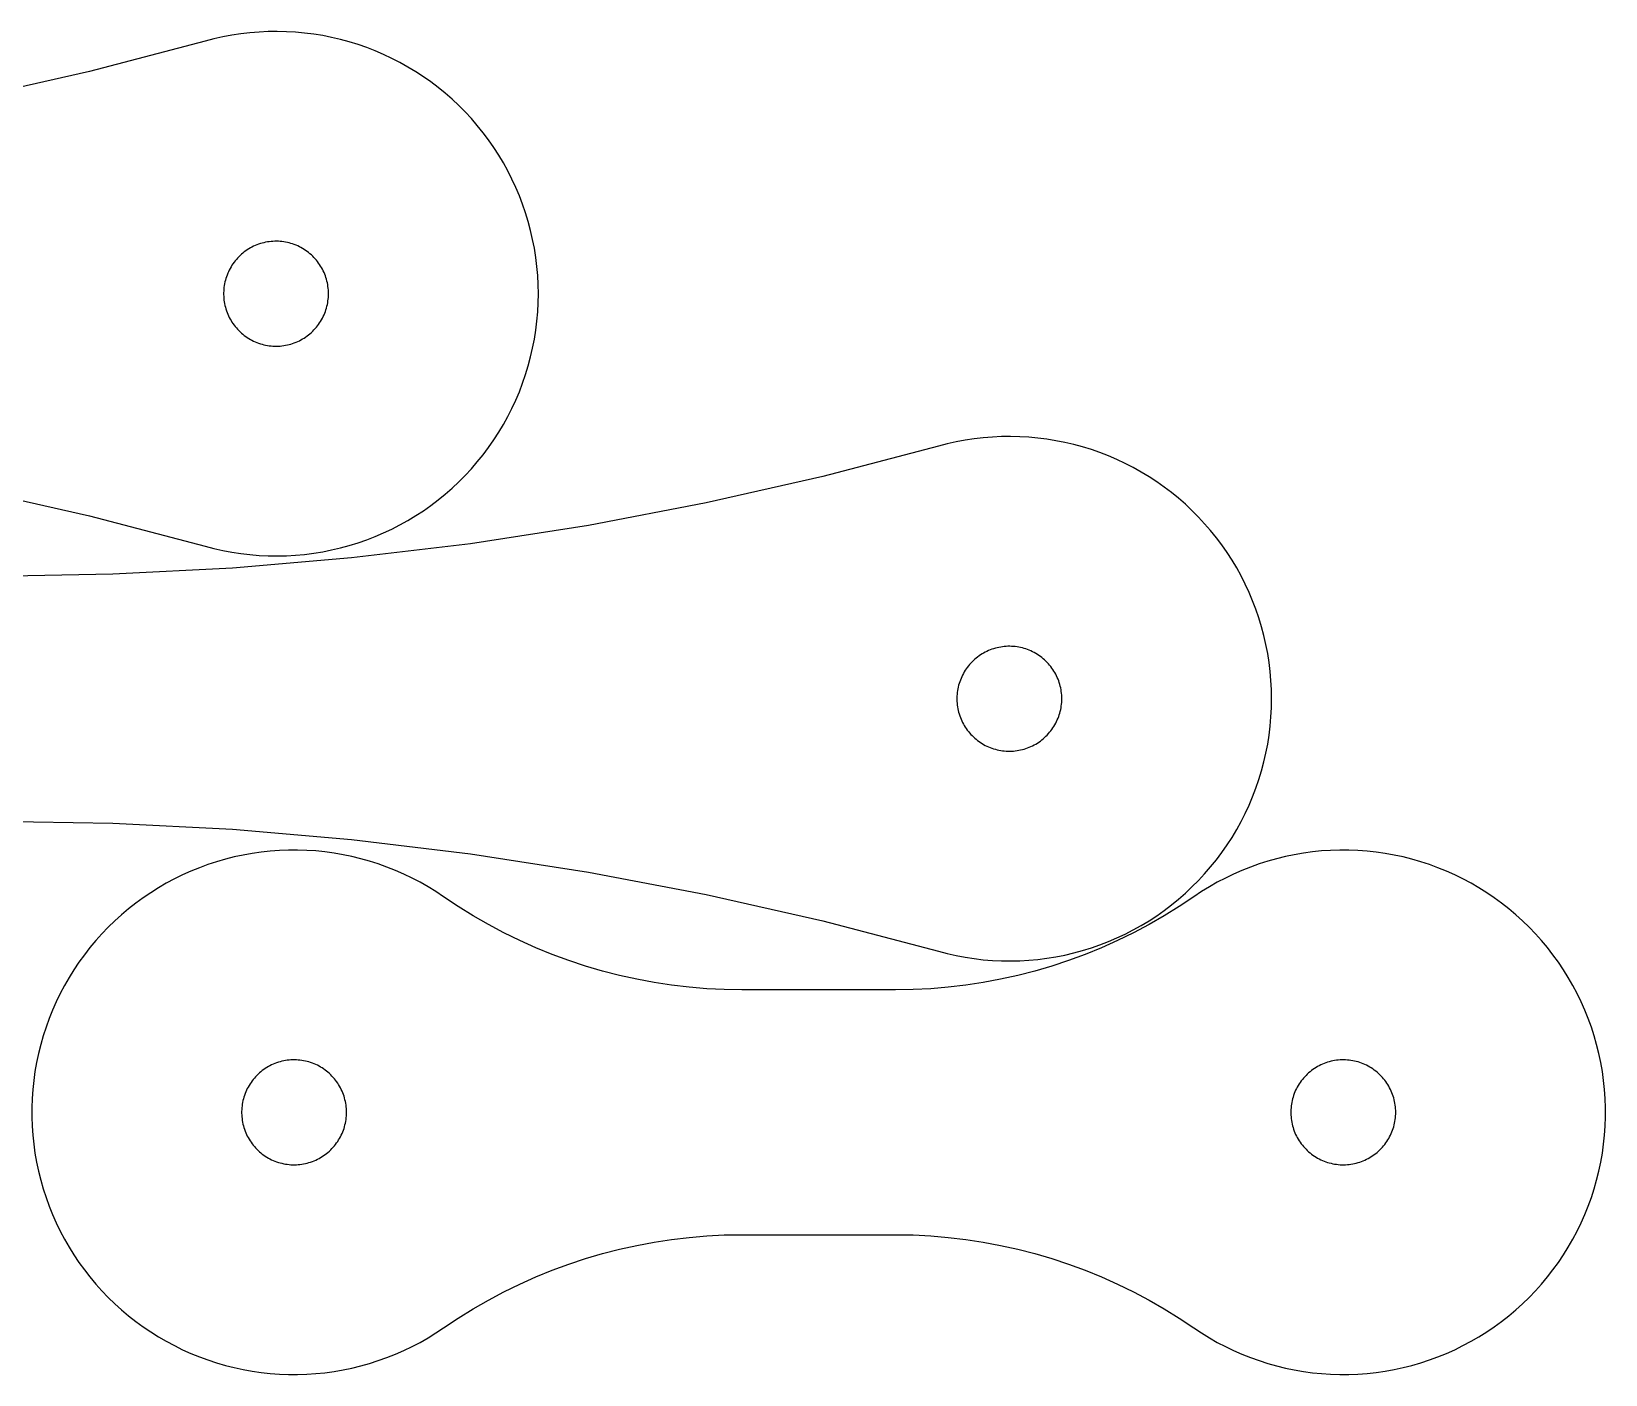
# Model space of a CAD drawing. Header units: millimetres. Extents: x -27 to 97, y -263 to -212.
# Drawn here: x 52.11 to 97.12, y -262.79 to -224.38 of the extents above; entities that cross this region are included whole.
import ezdxf

# ---------------------------------------------------------------- set-up
doc = ezdxf.new("R2010")
doc.units = ezdxf.units.MM
doc.header["$MEASUREMENT"] = 0
doc.layers.add('Default', color=178, linetype='Continuous', true_color=0x000000)

msp = doc.modelspace()

# ---------------------------------------------------------------- linework, layer by layer
at = {"layer": 'Default'}
for points in [[(57.076, -239.099), (57.328, -239.165), (57.583, -239.223), (57.84, -239.271), (58.098, -239.311), (58.357, -239.341), (58.617, -239.363), (58.878, -239.375), (59.139, -239.378), (59.399, -239.372), (59.66, -239.358), (59.92, -239.334), (60.179, -239.301), (60.436, -239.259), (60.692, -239.208), (60.947, -239.148), (61.198, -239.08), (61.448, -239.002), (61.694, -238.916), (61.937, -238.822), (62.177, -238.719), (62.413, -238.608), (62.646, -238.489), (62.873, -238.362), (63.097, -238.226), (63.315, -238.084), (63.529, -237.933), (63.737, -237.776), (63.939, -237.611), (64.135, -237.439), (64.326, -237.261), (64.51, -237.076), (64.688, -236.884), (64.858, -236.687), (65.022, -236.484), (65.179, -236.275), (65.328, -236.061), (65.47, -235.842), (65.604, -235.618), (65.73, -235.39), (65.848, -235.157), (65.958, -234.92), (66.06, -234.68), (66.153, -234.436), (66.238, -234.189), (66.314, -233.939), (66.381, -233.687), (66.44, -233.433), (66.49, -233.177), (66.53, -232.919), (66.562, -232.66), (66.585, -232.4), (66.598, -232.139), (66.603, -231.878), (66.598, -231.617), (66.585, -231.357), (66.562, -231.097), (66.53, -230.838), (66.49, -230.58), (66.44, -230.324), (66.381, -230.069), (66.314, -229.817), (66.238, -229.567), (66.153, -229.321), (66.06, -229.077), (65.958, -228.836), (65.848, -228.6), (65.73, -228.367), (65.604, -228.139), (65.47, -227.915), (65.328, -227.696), (65.179, -227.481), (65.022, -227.273), (64.858, -227.07), (64.688, -226.872), (64.51, -226.681), (64.326, -226.496), (64.135, -226.317), (63.939, -226.146), (63.737, -225.981), (63.529, -225.823), (63.315, -225.673), (63.097, -225.53), (62.873, -225.395), (62.646, -225.268), (62.413, -225.149), (62.177, -225.037), (61.937, -224.935), (61.694, -224.84), (61.448, -224.754), (61.198, -224.677), (60.947, -224.608), (60.692, -224.549), (60.436, -224.498), (60.179, -224.456), (59.92, -224.423), (59.66, -224.399), (59.399, -224.384), (59.139, -224.378), (58.878, -224.382), (58.617, -224.394), (58.357, -224.416), (58.098, -224.446), (57.84, -224.485), (57.583, -224.534), (57.328, -224.591), (57.076, -224.657)], [(57.076, -224.657), (53.768, -225.525), (50.431, -226.28), (47.071, -226.919), (43.691, -227.444), (40.295, -227.852), (36.887, -228.144), (33.471, -228.32), (30.051, -228.378)], [(30.051, -235.378), (33.471, -235.437), (36.887, -235.612), (40.295, -235.904), (43.691, -236.313), (47.071, -236.837), (50.431, -237.477), (53.768, -238.231), (57.076, -239.099)], [(78.043, -236.241), (74.735, -237.109), (71.399, -237.863), (68.038, -238.503), (64.658, -239.028), (61.262, -239.436), (57.854, -239.728), (54.439, -239.904), (51.019, -239.962)], [(78.043, -250.683), (78.296, -250.749), (78.55, -250.807), (78.807, -250.855), (79.065, -250.894), (79.324, -250.925), (79.584, -250.946), (79.845, -250.959), (80.106, -250.962), (80.367, -250.956), (80.627, -250.941), (80.887, -250.918), (81.146, -250.885), (81.404, -250.843), (81.66, -250.792), (81.914, -250.732), (82.166, -250.663), (82.415, -250.586), (82.661, -250.5), (82.905, -250.406), (83.145, -250.303), (83.381, -250.192), (83.613, -250.073), (83.841, -249.945), (84.064, -249.81), (84.283, -249.668), (84.496, -249.517), (84.704, -249.36), (84.906, -249.195), (85.103, -249.023), (85.293, -248.845), (85.477, -248.66), (85.655, -248.468), (85.826, -248.271), (85.99, -248.068), (86.146, -247.859), (86.296, -247.645), (86.437, -247.426), (86.571, -247.202), (86.698, -246.973), (86.816, -246.741), (86.926, -246.504), (87.027, -246.264), (87.121, -246.02), (87.205, -245.773), (87.281, -245.523), (87.349, -245.271), (87.407, -245.017), (87.457, -244.761), (87.498, -244.503), (87.529, -244.244), (87.552, -243.984), (87.566, -243.723), (87.57, -243.462), (87.566, -243.201), (87.552, -242.941), (87.529, -242.681), (87.498, -242.422), (87.457, -242.164), (87.407, -241.907), (87.349, -241.653), (87.281, -241.401), (87.205, -241.151), (87.121, -240.904), (87.027, -240.661), (86.926, -240.42), (86.816, -240.184), (86.698, -239.951), (86.571, -239.722), (86.437, -239.499), (86.296, -239.279), (86.146, -239.065), (85.99, -238.857), (85.826, -238.653), (85.655, -238.456), (85.477, -238.265), (85.293, -238.08), (85.103, -237.901), (84.906, -237.73), (84.704, -237.565), (84.496, -237.407), (84.283, -237.257), (84.064, -237.114), (83.841, -236.979), (83.613, -236.852), (83.381, -236.732), (83.145, -236.621), (82.905, -236.518), (82.661, -236.424), (82.415, -236.338), (82.166, -236.261), (81.914, -236.192), (81.66, -236.133), (81.404, -236.082), (81.146, -236.04), (80.887, -236.007), (80.627, -235.983), (80.367, -235.968), (80.106, -235.962), (79.845, -235.966), (79.584, -235.978), (79.324, -235.999), (79.065, -236.03), (78.807, -236.069), (78.55, -236.118), (78.296, -236.175), (78.043, -236.241)], [(51.019, -246.962), (54.439, -247.021), (57.854, -247.196), (61.262, -247.488), (64.658, -247.897), (68.038, -248.421), (71.399, -249.061), (74.735, -249.815), (78.043, -250.683)], [(63.887, -249.124), (63.67, -248.979), (63.448, -248.842), (63.221, -248.712), (62.99, -248.591), (62.754, -248.477), (62.515, -248.372), (62.273, -248.276), (62.027, -248.188), (61.778, -248.108), (61.527, -248.037), (61.273, -247.975), (61.018, -247.922), (60.76, -247.878), (60.501, -247.843), (60.242, -247.816), (59.981, -247.799), (59.72, -247.791), (59.459, -247.792), (59.198, -247.802), (58.937, -247.821), (58.678, -247.85), (58.419, -247.887), (58.162, -247.933), (57.907, -247.988), (57.654, -248.052), (57.403, -248.125), (57.155, -248.206), (56.91, -248.297), (56.668, -248.395), (56.43, -248.502), (56.195, -248.617), (55.965, -248.74), (55.739, -248.871), (55.518, -249.01), (55.302, -249.157), (55.091, -249.311), (54.886, -249.472), (54.686, -249.64), (54.492, -249.816), (54.305, -249.997), (54.124, -250.186), (53.949, -250.38), (53.782, -250.58), (53.621, -250.786), (53.468, -250.998), (53.323, -251.215), (53.185, -251.436), (53.054, -251.662), (52.932, -251.893), (52.818, -252.128), (52.712, -252.367), (52.614, -252.609), (52.525, -252.854), (52.445, -253.103), (52.373, -253.354), (52.31, -253.607), (52.256, -253.863), (52.21, -254.12), (52.174, -254.379), (52.147, -254.638), (52.129, -254.899), (52.12, -255.16), (52.12, -255.421), (52.129, -255.682), (52.147, -255.942), (52.174, -256.202), (52.21, -256.461), (52.256, -256.718), (52.31, -256.973), (52.373, -257.227), (52.445, -257.478), (52.525, -257.726), (52.614, -257.972), (52.712, -258.214), (52.818, -258.453), (52.932, -258.688), (53.054, -258.918), (53.185, -259.145), (53.323, -259.366), (53.468, -259.583), (53.621, -259.794), (53.782, -260), (53.949, -260.201), (54.124, -260.395), (54.305, -260.583), (54.492, -260.765), (54.686, -260.94), (54.886, -261.109), (55.091, -261.27), (55.302, -261.424), (55.518, -261.57), (55.739, -261.709), (55.965, -261.84), (56.195, -261.964), (56.43, -262.079), (56.668, -262.186), (56.91, -262.284), (57.155, -262.374), (57.403, -262.456), (57.654, -262.529), (57.907, -262.593), (58.162, -262.648), (58.419, -262.694), (58.678, -262.731), (58.937, -262.759), (59.198, -262.779), (59.459, -262.789), (59.72, -262.79), (59.981, -262.782), (60.242, -262.764), (60.501, -262.738), (60.76, -262.703), (61.018, -262.659), (61.273, -262.606), (61.527, -262.544), (61.778, -262.473), (62.027, -262.393), (62.273, -262.305), (62.515, -262.208), (62.754, -262.103), (62.99, -261.99), (63.221, -261.869), (63.448, -261.739), (63.67, -261.602), (63.887, -261.457)], [(85.35, -261.457), (85.567, -261.602), (85.789, -261.739), (86.016, -261.869), (86.247, -261.99), (86.482, -262.103), (86.722, -262.208), (86.964, -262.305), (87.21, -262.393), (87.459, -262.473), (87.71, -262.544), (87.964, -262.606), (88.219, -262.659), (88.477, -262.703), (88.735, -262.738), (88.995, -262.764), (89.256, -262.782), (89.517, -262.79), (89.778, -262.789), (90.039, -262.779), (90.299, -262.759), (90.559, -262.731), (90.817, -262.694), (91.074, -262.648), (91.33, -262.593), (91.583, -262.529), (91.834, -262.456), (92.082, -262.374), (92.327, -262.284), (92.569, -262.186), (92.807, -262.079), (93.041, -261.964), (93.272, -261.84), (93.497, -261.709), (93.719, -261.57), (93.935, -261.424), (94.146, -261.27), (94.351, -261.109), (94.551, -260.94), (94.744, -260.765), (94.932, -260.583), (95.113, -260.395), (95.287, -260.201), (95.455, -260), (95.615, -259.794), (95.769, -259.583), (95.914, -259.366), (96.052, -259.145), (96.183, -258.918), (96.305, -258.688), (96.419, -258.453), (96.525, -258.214), (96.623, -257.972), (96.712, -257.726), (96.792, -257.478), (96.864, -257.227), (96.927, -256.973), (96.981, -256.718), (97.027, -256.461), (97.063, -256.202), (97.09, -255.942), (97.108, -255.682), (97.117, -255.421), (97.117, -255.16), (97.108, -254.899), (97.09, -254.638), (97.063, -254.379), (97.027, -254.12), (96.981, -253.863), (96.927, -253.607), (96.864, -253.354), (96.792, -253.103), (96.712, -252.854), (96.623, -252.609), (96.525, -252.367), (96.419, -252.128), (96.305, -251.893), (96.183, -251.662), (96.052, -251.436), (95.914, -251.215), (95.769, -250.998), (95.615, -250.786), (95.455, -250.58), (95.287, -250.38), (95.113, -250.186), (94.932, -249.997), (94.744, -249.816), (94.551, -249.64), (94.351, -249.472), (94.146, -249.311), (93.935, -249.157), (93.719, -249.01), (93.497, -248.871), (93.272, -248.74), (93.041, -248.617), (92.807, -248.502), (92.569, -248.395), (92.327, -248.297), (92.082, -248.206), (91.834, -248.125), (91.583, -248.052), (91.33, -247.988), (91.074, -247.933), (90.817, -247.887), (90.559, -247.85), (90.299, -247.821), (90.039, -247.802), (89.778, -247.792), (89.517, -247.791), (89.256, -247.799), (88.995, -247.816), (88.735, -247.843), (88.477, -247.878), (88.219, -247.922), (87.964, -247.975), (87.71, -248.037), (87.459, -248.108), (87.21, -248.188), (86.964, -248.276), (86.722, -248.372), (86.482, -248.477), (86.247, -248.591), (86.016, -248.712), (85.789, -248.842), (85.567, -248.979), (85.35, -249.124)], [(72.425, -251.79), (71.92, -251.782), (71.416, -251.756), (70.914, -251.714), (70.412, -251.655), (69.914, -251.579), (69.418, -251.486), (68.925, -251.376), (68.437, -251.251), (67.953, -251.108), (67.474, -250.95), (67, -250.775), (66.533, -250.585), (66.072, -250.379), (65.619, -250.158), (65.173, -249.921), (64.736, -249.67), (64.307, -249.404), (63.887, -249.124)], [(85.35, -249.124), (84.93, -249.404), (84.501, -249.67), (84.064, -249.921), (83.618, -250.158), (83.165, -250.379), (82.704, -250.585), (82.237, -250.775), (81.763, -250.95), (81.284, -251.108), (80.8, -251.251), (80.312, -251.376), (79.819, -251.486), (79.323, -251.579), (78.824, -251.655), (78.323, -251.714), (77.821, -251.756), (77.317, -251.782), (76.812, -251.79)], [(76.812, -251.79), (72.425, -251.79)], [(63.887, -261.457), (64.307, -261.177), (64.736, -260.911), (65.173, -260.66), (65.619, -260.423), (66.072, -260.202), (66.533, -259.996), (67, -259.806), (67.474, -259.631), (67.953, -259.473), (68.437, -259.33), (68.925, -259.204), (69.418, -259.095), (69.914, -259.002), (70.412, -258.926), (70.914, -258.867), (71.416, -258.824), (71.92, -258.799), (72.425, -258.79)], [(72.425, -258.79), (76.812, -258.79)], [(76.812, -258.79), (77.317, -258.799), (77.821, -258.824), (78.323, -258.867), (78.824, -258.926), (79.323, -259.002), (79.819, -259.095), (80.312, -259.204), (80.8, -259.33), (81.284, -259.473), (81.763, -259.631), (82.237, -259.806), (82.704, -259.996), (83.165, -260.202), (83.618, -260.423), (84.064, -260.66), (84.501, -260.911), (84.93, -261.177), (85.35, -261.457)]]:
    msp.add_lwpolyline(points, dxfattribs=at)
for points in [[(60.603, -231.878), (60.602, -231.826), (60.599, -231.774), (60.595, -231.722), (60.588, -231.671), (60.58, -231.619), (60.57, -231.568), (60.559, -231.517), (60.545, -231.467), (60.53, -231.417), (60.513, -231.368), (60.495, -231.319), (60.475, -231.271), (60.453, -231.224), (60.429, -231.178), (60.404, -231.132), (60.377, -231.087), (60.349, -231.044), (60.319, -231.001), (60.288, -230.959), (60.256, -230.919), (60.222, -230.879), (60.186, -230.841), (60.15, -230.804), (60.112, -230.768), (60.073, -230.734), (60.032, -230.701), (59.991, -230.669), (59.948, -230.639), (59.905, -230.611), (59.86, -230.584), (59.815, -230.558), (59.769, -230.534), (59.722, -230.512), (59.674, -230.491), (59.625, -230.472), (59.576, -230.455), (59.527, -230.439), (59.476, -230.426), (59.426, -230.413), (59.375, -230.403), (59.323, -230.395), (59.272, -230.388), (59.22, -230.383), (59.168, -230.38), (59.116, -230.378), (59.064, -230.379), (59.012, -230.381), (58.96, -230.385), (58.908, -230.391), (58.857, -230.399), (58.805, -230.408), (58.755, -230.419), (58.704, -230.432), (58.654, -230.447), (58.605, -230.463), (58.556, -230.482), (58.508, -230.501), (58.46, -230.523), (58.414, -230.546), (58.368, -230.571), (58.323, -230.597), (58.279, -230.625), (58.236, -230.654), (58.194, -230.685), (58.153, -230.717), (58.113, -230.751), (58.075, -230.786), (58.038, -230.822), (58.002, -230.86), (57.967, -230.899), (57.934, -230.939), (57.902, -230.98), (57.871, -231.022), (57.842, -231.065), (57.815, -231.11), (57.789, -231.155), (57.765, -231.201), (57.742, -231.248), (57.721, -231.295), (57.701, -231.344), (57.684, -231.393), (57.668, -231.442), (57.653, -231.492), (57.641, -231.543), (57.63, -231.594), (57.621, -231.645), (57.614, -231.696), (57.609, -231.748), (57.605, -231.8), (57.603, -231.852), (57.603, -231.904), (57.605, -231.956), (57.609, -232.008), (57.614, -232.06), (57.621, -232.112), (57.63, -232.163), (57.641, -232.214), (57.653, -232.264), (57.668, -232.315), (57.684, -232.364), (57.701, -232.413), (57.721, -232.461), (57.742, -232.509), (57.765, -232.556), (57.789, -232.602), (57.815, -232.647), (57.842, -232.691), (57.871, -232.735), (57.902, -232.777), (57.934, -232.818), (57.967, -232.858), (58.002, -232.897), (58.038, -232.934), (58.075, -232.971), (58.113, -233.006), (58.153, -233.039), (58.194, -233.072), (58.236, -233.102), (58.279, -233.132), (58.323, -233.16), (58.368, -233.186), (58.414, -233.211), (58.46, -233.234), (58.508, -233.255), (58.556, -233.275), (58.605, -233.293), (58.654, -233.31), (58.704, -233.324), (58.755, -233.337), (58.805, -233.349), (58.857, -233.358), (58.908, -233.366), (58.96, -233.371), (59.012, -233.376), (59.064, -233.378), (59.116, -233.378), (59.168, -233.377), (59.22, -233.374), (59.272, -233.369), (59.323, -233.362), (59.375, -233.353), (59.426, -233.343), (59.476, -233.331), (59.527, -233.317), (59.576, -233.302), (59.625, -233.284), (59.674, -233.265), (59.722, -233.245), (59.769, -233.222), (59.815, -233.198), (59.86, -233.173), (59.905, -233.146), (59.948, -233.117), (59.991, -233.087), (60.032, -233.056), (60.073, -233.023), (60.112, -232.988), (60.15, -232.953), (60.186, -232.916), (60.222, -232.877), (60.256, -232.838), (60.288, -232.797), (60.319, -232.756), (60.349, -232.713), (60.377, -232.669), (60.404, -232.625), (60.429, -232.579), (60.453, -232.532), (60.475, -232.485), (60.495, -232.437), (60.513, -232.389), (60.53, -232.339), (60.545, -232.29), (60.559, -232.239), (60.57, -232.188), (60.58, -232.137), (60.588, -232.086), (60.595, -232.034), (60.599, -231.982), (60.602, -231.93)], [(81.57, -243.462), (81.569, -243.41), (81.567, -243.358), (81.562, -243.306), (81.556, -243.255), (81.548, -243.203), (81.538, -243.152), (81.526, -243.101), (81.513, -243.051), (81.498, -243.001), (81.481, -242.952), (81.462, -242.903), (81.442, -242.855), (81.42, -242.808), (81.397, -242.762), (81.371, -242.716), (81.345, -242.671), (81.317, -242.627), (81.287, -242.585), (81.256, -242.543), (81.223, -242.502), (81.189, -242.463), (81.154, -242.425), (81.117, -242.388), (81.079, -242.352), (81.04, -242.318), (81, -242.285), (80.958, -242.253), (80.916, -242.223), (80.872, -242.195), (80.828, -242.167), (80.782, -242.142), (80.736, -242.118), (80.689, -242.096), (80.641, -242.075), (80.593, -242.056), (80.544, -242.039), (80.494, -242.023), (80.444, -242.009), (80.393, -241.997), (80.342, -241.987), (80.291, -241.978), (80.239, -241.972), (80.187, -241.967), (80.135, -241.964), (80.083, -241.962), (80.031, -241.963), (79.979, -241.965), (79.927, -241.969), (79.876, -241.975), (79.824, -241.983), (79.773, -241.992), (79.722, -242.003), (79.672, -242.016), (79.622, -242.031), (79.572, -242.047), (79.523, -242.065), (79.475, -242.085), (79.428, -242.107), (79.381, -242.13), (79.335, -242.155), (79.29, -242.181), (79.246, -242.209), (79.203, -242.238), (79.161, -242.269), (79.121, -242.301), (79.081, -242.335), (79.042, -242.37), (79.005, -242.406), (78.969, -242.444), (78.934, -242.483), (78.901, -242.523), (78.869, -242.564), (78.839, -242.606), (78.81, -242.649), (78.782, -242.693), (78.756, -242.739), (78.732, -242.785), (78.709, -242.832), (78.688, -242.879), (78.669, -242.927), (78.651, -242.976), (78.635, -243.026), (78.621, -243.076), (78.608, -243.127), (78.597, -243.178), (78.589, -243.229), (78.581, -243.28), (78.576, -243.332), (78.572, -243.384), (78.57, -243.436), (78.57, -243.488), (78.572, -243.54), (78.576, -243.592), (78.581, -243.644), (78.589, -243.696), (78.597, -243.747), (78.608, -243.798), (78.621, -243.848), (78.635, -243.898), (78.651, -243.948), (78.669, -243.997), (78.688, -244.045), (78.709, -244.093), (78.732, -244.14), (78.756, -244.186), (78.782, -244.231), (78.81, -244.275), (78.839, -244.318), (78.869, -244.361), (78.901, -244.402), (78.934, -244.442), (78.969, -244.481), (79.005, -244.518), (79.042, -244.555), (79.081, -244.59), (79.121, -244.623), (79.161, -244.655), (79.203, -244.686), (79.246, -244.716), (79.29, -244.743), (79.335, -244.77), (79.381, -244.795), (79.428, -244.818), (79.475, -244.839), (79.523, -244.859), (79.572, -244.877), (79.622, -244.893), (79.672, -244.908), (79.722, -244.921), (79.773, -244.932), (79.824, -244.942), (79.876, -244.949), (79.927, -244.955), (79.979, -244.959), (80.031, -244.962), (80.083, -244.962), (80.135, -244.961), (80.187, -244.958), (80.239, -244.953), (80.291, -244.946), (80.342, -244.937), (80.393, -244.927), (80.444, -244.915), (80.494, -244.901), (80.544, -244.885), (80.593, -244.868), (80.641, -244.849), (80.689, -244.829), (80.736, -244.806), (80.782, -244.782), (80.828, -244.757), (80.872, -244.73), (80.916, -244.701), (80.958, -244.671), (81, -244.64), (81.04, -244.607), (81.079, -244.572), (81.117, -244.537), (81.154, -244.5), (81.189, -244.461), (81.223, -244.422), (81.256, -244.381), (81.287, -244.34), (81.317, -244.297), (81.345, -244.253), (81.371, -244.208), (81.397, -244.163), (81.42, -244.116), (81.442, -244.069), (81.462, -244.021), (81.481, -243.972), (81.498, -243.923), (81.513, -243.873), (81.526, -243.823), (81.538, -243.772), (81.548, -243.721), (81.556, -243.67), (81.562, -243.618), (81.567, -243.566), (81.569, -243.514)], [(61.118, -255.29), (61.118, -255.238), (61.115, -255.186), (61.11, -255.134), (61.104, -255.083), (61.096, -255.031), (61.086, -254.98), (61.074, -254.929), (61.061, -254.879), (61.046, -254.829), (61.029, -254.78), (61.01, -254.731), (60.99, -254.683), (60.968, -254.636), (60.945, -254.59), (60.92, -254.544), (60.893, -254.499), (60.865, -254.456), (60.835, -254.413), (60.804, -254.371), (60.771, -254.331), (60.737, -254.291), (60.702, -254.253), (60.665, -254.216), (60.627, -254.18), (60.588, -254.146), (60.548, -254.113), (60.506, -254.081), (60.464, -254.051), (60.42, -254.023), (60.376, -253.996), (60.331, -253.97), (60.284, -253.946), (60.237, -253.924), (60.189, -253.903), (60.141, -253.884), (60.092, -253.867), (60.042, -253.851), (59.992, -253.838), (59.941, -253.826), (59.89, -253.815), (59.839, -253.807), (59.787, -253.8), (59.735, -253.795), (59.683, -253.792), (59.631, -253.79), (59.579, -253.791), (59.527, -253.793), (59.475, -253.797), (59.424, -253.803), (59.372, -253.811), (59.321, -253.82), (59.27, -253.831), (59.22, -253.844), (59.17, -253.859), (59.12, -253.875), (59.072, -253.894), (59.023, -253.913), (58.976, -253.935), (58.929, -253.958), (58.884, -253.983), (58.839, -254.009), (58.795, -254.037), (58.752, -254.066), (58.71, -254.097), (58.669, -254.129), (58.629, -254.163), (58.59, -254.198), (58.553, -254.234), (58.517, -254.272), (58.482, -254.311), (58.449, -254.351), (58.417, -254.392), (58.387, -254.434), (58.358, -254.477), (58.33, -254.522), (58.304, -254.567), (58.28, -254.613), (58.257, -254.66), (58.236, -254.707), (58.217, -254.756), (58.199, -254.805), (58.183, -254.854), (58.169, -254.904), (58.156, -254.955), (58.146, -255.006), (58.137, -255.057), (58.129, -255.109), (58.124, -255.16), (58.12, -255.212), (58.119, -255.264), (58.119, -255.316), (58.12, -255.368), (58.124, -255.42), (58.129, -255.472), (58.137, -255.524), (58.146, -255.575), (58.156, -255.626), (58.169, -255.677), (58.183, -255.727), (58.199, -255.776), (58.217, -255.825), (58.236, -255.873), (58.257, -255.921), (58.28, -255.968), (58.304, -256.014), (58.33, -256.059), (58.358, -256.103), (58.387, -256.147), (58.417, -256.189), (58.449, -256.23), (58.482, -256.27), (58.517, -256.309), (58.553, -256.346), (58.59, -256.383), (58.629, -256.418), (58.669, -256.451), (58.71, -256.484), (58.752, -256.515), (58.795, -256.544), (58.839, -256.572), (58.884, -256.598), (58.929, -256.623), (58.976, -256.646), (59.023, -256.667), (59.072, -256.687), (59.12, -256.705), (59.17, -256.722), (59.22, -256.736), (59.27, -256.749), (59.321, -256.761), (59.372, -256.77), (59.424, -256.778), (59.475, -256.784), (59.527, -256.788), (59.579, -256.79), (59.631, -256.79), (59.683, -256.789), (59.735, -256.786), (59.787, -256.781), (59.839, -256.774), (59.89, -256.766), (59.941, -256.755), (59.992, -256.743), (60.042, -256.729), (60.092, -256.714), (60.141, -256.696), (60.189, -256.677), (60.237, -256.657), (60.284, -256.634), (60.331, -256.611), (60.376, -256.585), (60.42, -256.558), (60.464, -256.529), (60.506, -256.499), (60.548, -256.468), (60.588, -256.435), (60.627, -256.4), (60.665, -256.365), (60.702, -256.328), (60.737, -256.29), (60.771, -256.25), (60.804, -256.21), (60.835, -256.168), (60.865, -256.125), (60.893, -256.081), (60.92, -256.037), (60.945, -255.991), (60.968, -255.945), (60.99, -255.897), (61.01, -255.849), (61.029, -255.801), (61.046, -255.751), (61.061, -255.702), (61.074, -255.651), (61.086, -255.601), (61.096, -255.549), (61.104, -255.498), (61.11, -255.446), (61.115, -255.394), (61.118, -255.342)], [(91.118, -255.29), (91.118, -255.238), (91.115, -255.186), (91.11, -255.134), (91.104, -255.083), (91.096, -255.031), (91.086, -254.98), (91.074, -254.929), (91.061, -254.879), (91.046, -254.829), (91.029, -254.78), (91.01, -254.731), (90.99, -254.683), (90.968, -254.636), (90.945, -254.59), (90.92, -254.544), (90.893, -254.499), (90.865, -254.456), (90.835, -254.413), (90.804, -254.371), (90.771, -254.331), (90.737, -254.291), (90.702, -254.253), (90.665, -254.216), (90.627, -254.18), (90.588, -254.146), (90.548, -254.113), (90.506, -254.081), (90.464, -254.051), (90.42, -254.023), (90.376, -253.996), (90.331, -253.97), (90.284, -253.946), (90.237, -253.924), (90.189, -253.903), (90.141, -253.884), (90.092, -253.867), (90.042, -253.851), (89.992, -253.838), (89.941, -253.826), (89.89, -253.815), (89.839, -253.807), (89.787, -253.8), (89.735, -253.795), (89.683, -253.792), (89.631, -253.79), (89.579, -253.791), (89.527, -253.793), (89.475, -253.797), (89.424, -253.803), (89.372, -253.811), (89.321, -253.82), (89.27, -253.831), (89.22, -253.844), (89.17, -253.859), (89.12, -253.875), (89.072, -253.894), (89.023, -253.913), (88.976, -253.935), (88.929, -253.958), (88.884, -253.983), (88.839, -254.009), (88.795, -254.037), (88.752, -254.066), (88.71, -254.097), (88.669, -254.129), (88.629, -254.163), (88.59, -254.198), (88.553, -254.234), (88.517, -254.272), (88.482, -254.311), (88.449, -254.351), (88.417, -254.392), (88.387, -254.434), (88.358, -254.477), (88.33, -254.522), (88.304, -254.567), (88.28, -254.613), (88.257, -254.66), (88.236, -254.707), (88.217, -254.756), (88.199, -254.805), (88.183, -254.854), (88.169, -254.904), (88.156, -254.955), (88.146, -255.006), (88.137, -255.057), (88.129, -255.109), (88.124, -255.16), (88.12, -255.212), (88.119, -255.264), (88.119, -255.316), (88.12, -255.368), (88.124, -255.42), (88.129, -255.472), (88.137, -255.524), (88.146, -255.575), (88.156, -255.626), (88.169, -255.677), (88.183, -255.727), (88.199, -255.776), (88.217, -255.825), (88.236, -255.873), (88.257, -255.921), (88.28, -255.968), (88.304, -256.014), (88.33, -256.059), (88.358, -256.103), (88.387, -256.147), (88.417, -256.189), (88.449, -256.23), (88.482, -256.27), (88.517, -256.309), (88.553, -256.346), (88.59, -256.383), (88.629, -256.418), (88.669, -256.451), (88.71, -256.484), (88.752, -256.515), (88.795, -256.544), (88.839, -256.572), (88.884, -256.598), (88.929, -256.623), (88.976, -256.646), (89.023, -256.667), (89.072, -256.687), (89.12, -256.705), (89.17, -256.722), (89.22, -256.736), (89.27, -256.749), (89.321, -256.761), (89.372, -256.77), (89.424, -256.778), (89.475, -256.784), (89.527, -256.788), (89.579, -256.79), (89.631, -256.79), (89.683, -256.789), (89.735, -256.786), (89.787, -256.781), (89.839, -256.774), (89.89, -256.766), (89.941, -256.755), (89.992, -256.743), (90.042, -256.729), (90.092, -256.714), (90.141, -256.696), (90.189, -256.677), (90.237, -256.657), (90.284, -256.634), (90.331, -256.611), (90.376, -256.585), (90.42, -256.558), (90.464, -256.529), (90.506, -256.499), (90.548, -256.468), (90.588, -256.435), (90.627, -256.4), (90.665, -256.365), (90.702, -256.328), (90.737, -256.29), (90.771, -256.25), (90.804, -256.21), (90.835, -256.168), (90.865, -256.125), (90.893, -256.081), (90.92, -256.037), (90.945, -255.991), (90.968, -255.945), (90.99, -255.897), (91.01, -255.849), (91.029, -255.801), (91.046, -255.751), (91.061, -255.702), (91.074, -255.651), (91.086, -255.601), (91.096, -255.549), (91.104, -255.498), (91.11, -255.446), (91.115, -255.394), (91.118, -255.342)]]:
    msp.add_lwpolyline(points, close=True, dxfattribs=at)

doc.saveas('drawing.dxf')
